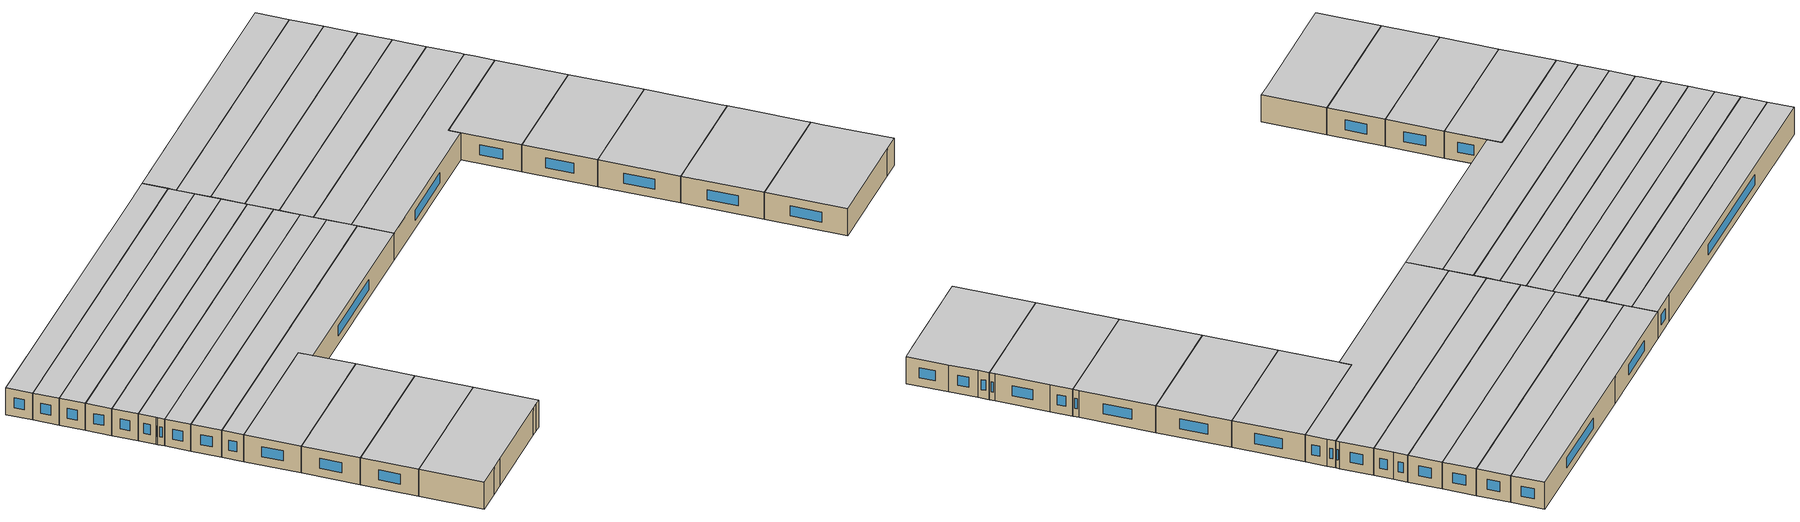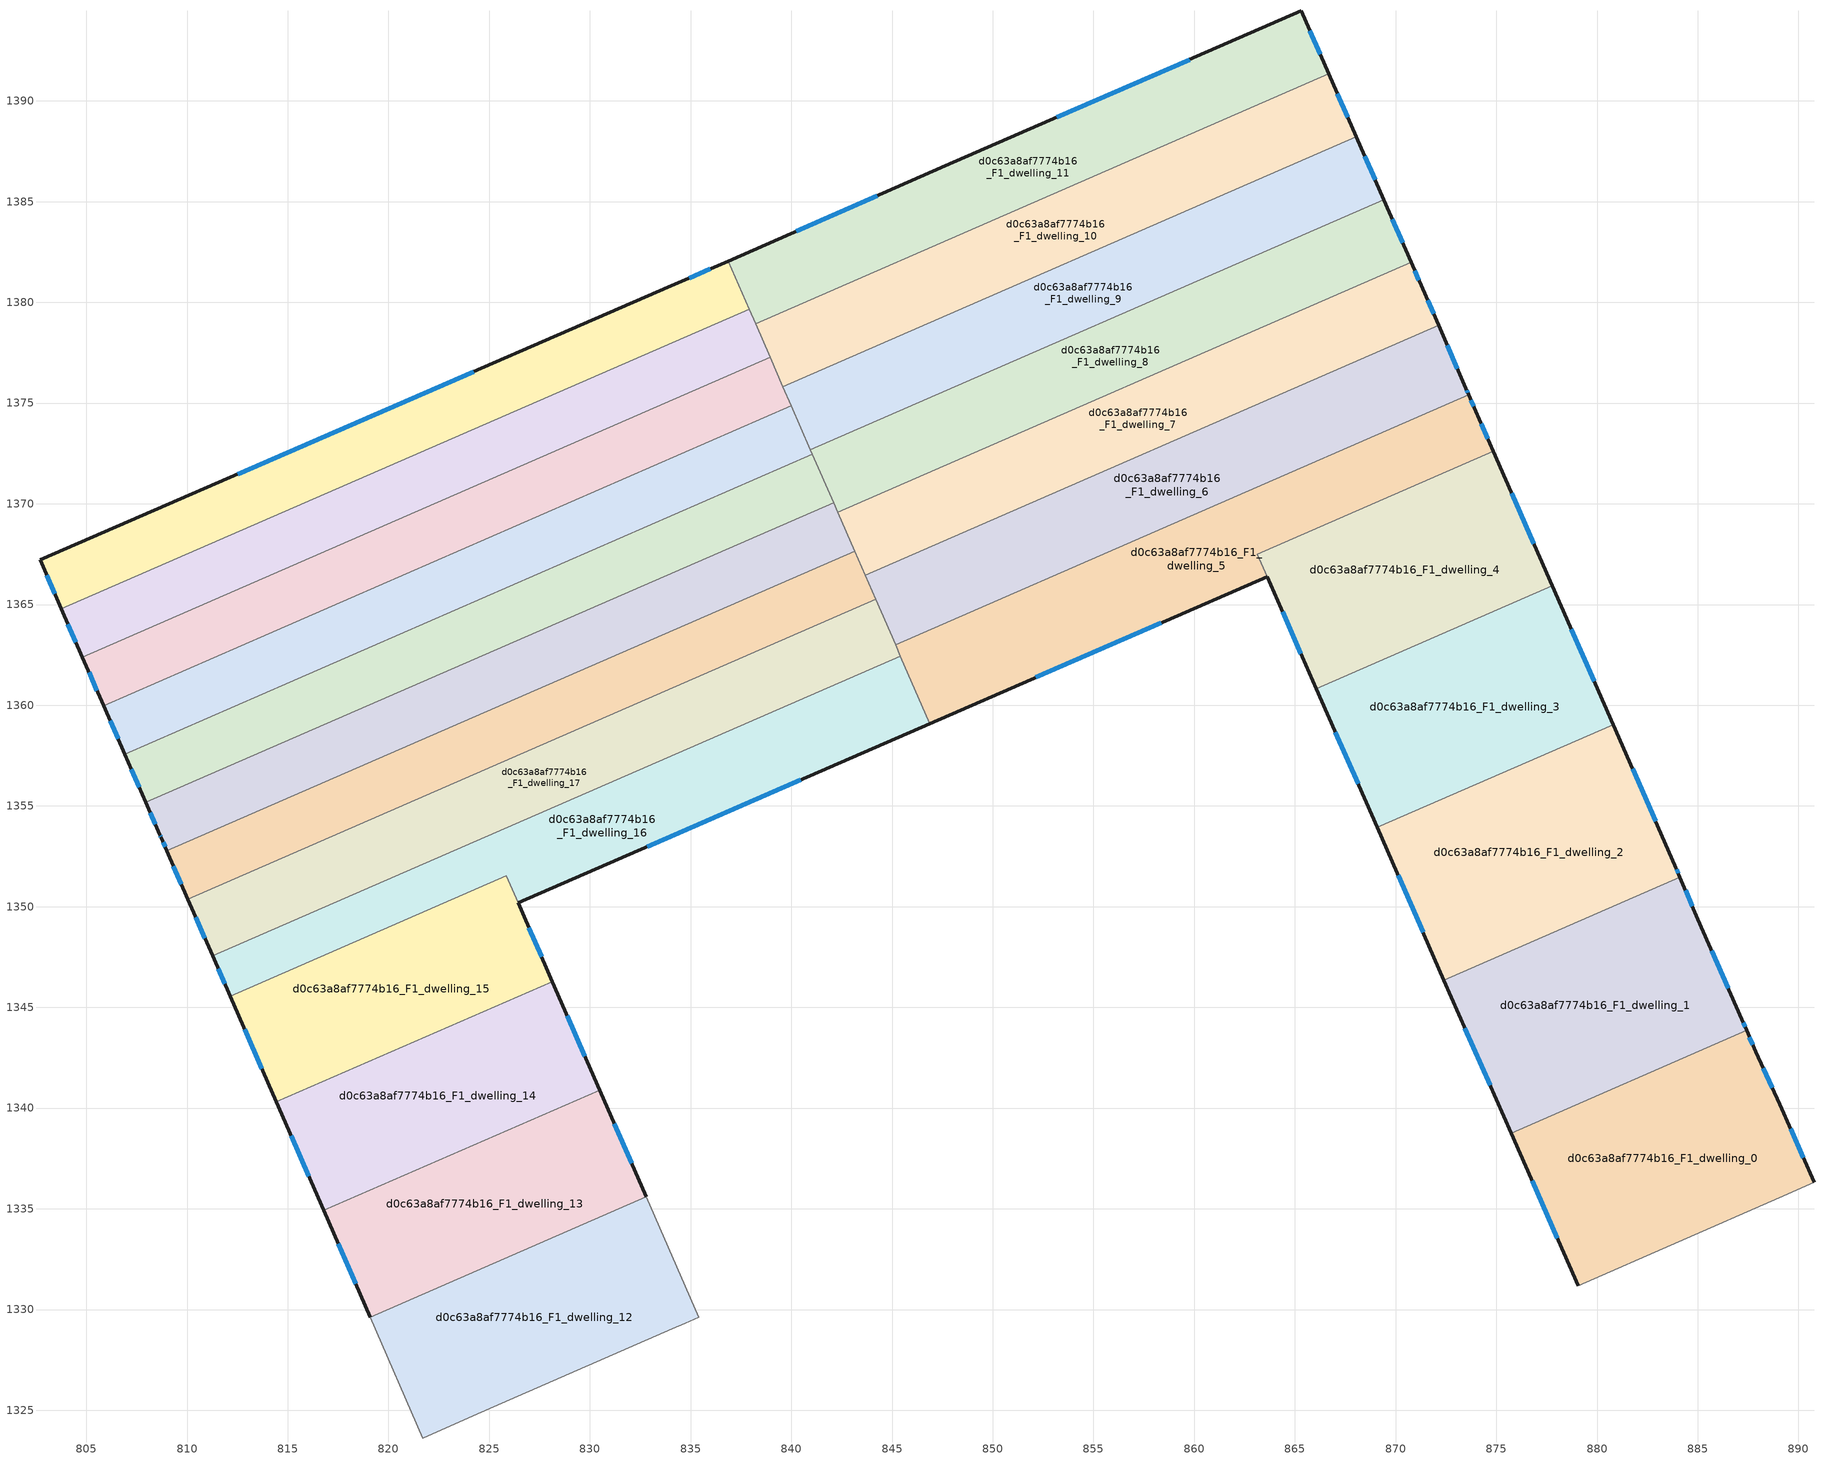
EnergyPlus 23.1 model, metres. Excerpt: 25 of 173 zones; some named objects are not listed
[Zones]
d0c63a8af7774b16_F1_dwelling_0
 floor to d0c63a8af7774b16_F0_dwelling_0 (EU_floor_Construction): 887.88,1342.8 889.07,1340.18 890.77,1336.31 889.05,1335.55 879.06,1331.17 875.73,1338.76 887.42,1343.86 z3
 wall outside (EU_wall_Construction): 875.73,1338.76 879.06,1331.17 / 890.77,1336.31 889.07,1340.18 887.88,1342.8 887.42,1343.86 z3:6
 wall adiabatic (EU_wall_Construction): 879.06,1331.17 889.05,1335.55 890.77,1336.31 z3:6
 wall to d0c63a8af7774b16_F1_dwelling_1 (EU_wall_Construction): 887.42,1343.86 875.73,1338.76 z3:6
 window (EU_Window_Construction): 876.77,1336.38 878.01,1333.55 / 887.73,1343.13 887.56,1343.53 / 888.7,1341 888.25,1341.98 / 890.24,1337.53 889.61,1338.97 z3.94:5.06
 ceiling to d0c63a8af7774b16_F2_dwelling_0 (EU_floor_Construction): 889.05,1335.55 890.77,1336.31 889.07,1340.18 887.88,1342.8 887.42,1343.86 875.73,1338.76 879.06,1331.17 z6
d0c63a8af7774b16_F1_dwelling_1
 floor to d0c63a8af7774b16_F0_dwelling_1 (EU_floor_Construction): 885,1349.37 887.19,1344.4 887.42,1343.86 875.73,1338.76 872.4,1346.36 884.12,1351.46 z3
 wall outside (EU_wall_Construction): 872.4,1346.36 875.73,1338.76 / 887.42,1343.86 887.19,1344.4 885,1349.37 884.12,1351.46 z3:6
 wall to d0c63a8af7774b16_F1_dwelling_2 (EU_wall_Construction): 884.12,1351.46 872.4,1346.36 z3:6
 window (EU_Window_Construction): 873.45,1343.98 874.69,1341.14 / 884.72,1350.03 884.39,1350.81 / 886.5,1345.96 885.69,1347.82 / 887.35,1344.03 887.27,1344.23 z3.94:5.06
 ceiling to d0c63a8af7774b16_F2_dwelling_1 (EU_floor_Construction): 887.42,1343.86 887.19,1344.4 885,1349.37 884.12,1351.46 872.4,1346.36 875.73,1338.76 z6
d0c63a8af7774b16_F1_dwelling_10
 floor to d0c63a8af7774b16_F0_dwelling_10 (EU_floor_Construction): 866.68,1391.35 868.04,1388.22 839.59,1375.82 838.22,1378.94 z3
 wall outside (EU_wall_Construction): 868.04,1388.22 866.68,1391.35 z3:6
 wall to d0c63a8af7774b16_F1_dwelling_11 (EU_wall_Construction): 866.68,1391.35 838.22,1378.94 z3:6
 wall to d0c63a8af7774b16_F1_dwelling_9 (EU_wall_Construction): 839.59,1375.82 868.04,1388.22 z3:6
 wall to d0c63a8af7774b16_F1_dwelling_23 (EU_wall_Construction): 838.22,1378.94 838.95,1377.27 z3:6
 wall to d0c63a8af7774b16_F1_dwelling_22 (EU_wall_Construction): 838.95,1377.27 839.59,1375.82 z3:6
 window (EU_Window_Construction): 867.61,1389.2 867.1,1390.37 z3.94:5.06
 ceiling to d0c63a8af7774b16_F2_dwelling_10 (EU_floor_Construction): 868.04,1388.22 866.68,1391.35 838.22,1378.94 839.59,1375.82 z6
d0c63a8af7774b16_F1_dwelling_11
 floor to d0c63a8af7774b16_F0_dwelling_11 (EU_floor_Construction): 865.31,1394.47 866.68,1391.35 838.22,1378.94 836.87,1382.05 847.65,1386.78 z3
 wall outside (EU_wall_Construction): 866.68,1391.35 865.31,1394.47 847.65,1386.78 836.87,1382.05 z3:6
 wall to d0c63a8af7774b16_F1_dwelling_24 (EU_wall_Construction): 836.87,1382.05 837.91,1379.67 z3:6
 wall to d0c63a8af7774b16_F1_dwelling_23 (EU_wall_Construction): 837.91,1379.67 838.22,1378.94 z3:6
 window (EU_Window_Construction): 844.27,1385.29 840.25,1383.53 / 859.78,1392.06 853.19,1389.19 / 866.25,1392.32 865.74,1393.49 z3.94:5.06
 ceiling to d0c63a8af7774b16_F2_dwelling_11 (EU_floor_Construction): 866.68,1391.35 865.31,1394.47 847.65,1386.78 836.87,1382.05 838.22,1378.94 z6
d0c63a8af7774b16_F1_dwelling_12
 floor to d0c63a8af7774b16_F0_dwelling_12 (EU_floor_Construction): 832.79,1335.59 835.4,1329.61 834.72,1329.32 834.09,1329.04 825.64,1325.34 824.22,1324.71 821.71,1323.62 819.09,1329.62 z3
 wall adiabatic (EU_wall_Construction): 819.09,1329.62 821.71,1323.62 824.22,1324.71 825.64,1325.34 834.09,1329.04 834.72,1329.32 835.4,1329.61 832.79,1335.59 z3:6
 wall to d0c63a8af7774b16_F1_dwelling_13 (EU_wall_Construction): 832.79,1335.59 819.09,1329.62 z3:6
 ceiling to d0c63a8af7774b16_F2_dwelling_12 (EU_floor_Construction): 834.09,1329.04 834.72,1329.32 835.4,1329.61 832.79,1335.59 819.09,1329.62 821.71,1323.62 824.22,1324.71 825.64,1325.34 z6
d0c63a8af7774b16_F1_dwelling_13
 floor to d0c63a8af7774b16_F0_dwelling_13 (EU_floor_Construction): 830.48,1340.89 832.79,1335.59 819.09,1329.62 816.78,1334.92 z3
 wall outside (EU_wall_Construction): 816.78,1334.92 819.09,1329.62 / 832.79,1335.59 830.48,1340.89 z3:6
 wall to d0c63a8af7774b16_F1_dwelling_14 (EU_wall_Construction): 830.48,1340.89 816.78,1334.92 z3:6
 window (EU_Window_Construction): 817.51,1333.25 818.37,1331.28 / 832.07,1337.25 831.21,1339.23 z3.94:5.06
 ceiling to d0c63a8af7774b16_F2_dwelling_13 (EU_floor_Construction): 832.79,1335.59 830.48,1340.89 816.78,1334.92 819.09,1329.62 z6
d0c63a8af7774b16_F1_dwelling_14
 floor to d0c63a8af7774b16_F0_dwelling_14 (EU_floor_Construction): 828.14,1346.28 830.48,1340.89 816.78,1334.92 814.43,1340.31 z3
 wall outside (EU_wall_Construction): 814.43,1340.31 816.78,1334.92 / 830.48,1340.89 828.14,1346.28 z3:6
 wall to d0c63a8af7774b16_F1_dwelling_15 (EU_wall_Construction): 828.14,1346.28 814.43,1340.31 z3:6
 window (EU_Window_Construction): 815.17,1338.62 816.05,1336.61 / 829.75,1342.58 828.87,1344.59 z3.94:5.06
 ceiling to d0c63a8af7774b16_F2_dwelling_14 (EU_floor_Construction): 830.48,1340.89 828.14,1346.28 814.43,1340.31 816.78,1334.92 z6
d0c63a8af7774b16_F1_dwelling_15
 floor to d0c63a8af7774b16_F0_dwelling_15 (EU_floor_Construction): 825.84,1351.53 828.14,1346.28 814.43,1340.31 812.14,1345.56 z3
 wall outside (EU_wall_Construction): 828.14,1346.28 826.44,1350.18 / 812.14,1345.56 814.43,1340.31 z3:6
 wall to d0c63a8af7774b16_F1_dwelling_16 (EU_wall_Construction): 826.43,1350.19 825.85,1351.54 / 825.84,1351.53 812.14,1345.56 z3:6
 window (EU_Window_Construction): 827.6,1347.51 826.97,1348.96 / 812.86,1343.91 813.71,1341.95 z3.94:5.06
 ceiling to d0c63a8af7774b16_F2_dwelling_15 (EU_floor_Construction): 828.14,1346.28 825.84,1351.53 812.14,1345.56 814.43,1340.31 z6
d0c63a8af7774b16_F1_dwelling_16
 floor to d0c63a8af7774b16_F0_dwelling_16 (EU_floor_Construction): 845.42,1362.44 846.88,1359.09 826.43,1350.19 825.85,1351.54 812.14,1345.56 811.27,1347.55 z3
 wall outside (EU_wall_Construction): 826.43,1350.19 846.88,1359.09 / 811.27,1347.55 812.14,1345.56 z3:6
 wall to d0c63a8af7774b16_F1_dwelling_17 (EU_wall_Construction): 845.42,1362.44 811.27,1347.55 z3:6
 wall to d0c63a8af7774b16_F1_dwelling_5 (EU_wall_Construction): 846.88,1359.09 845.42,1362.44 z3:6
 window (EU_Window_Construction): 832.84,1352.98 840.47,1356.3 / 811.55,1346.93 811.87,1346.19 z3.94:5.06
 ceiling to d0c63a8af7774b16_F2_dwelling_16 (EU_floor_Construction): 846.88,1359.09 845.42,1362.44 811.27,1347.55 812.14,1345.56 825.85,1351.54 826.43,1350.19 z6
d0c63a8af7774b16_F1_dwelling_17
 floor to d0c63a8af7774b16_F0_dwelling_17 (EU_floor_Construction): 844.19,1365.25 845.42,1362.44 811.27,1347.55 810.05,1350.37 z3
 wall outside (EU_wall_Construction): 810.05,1350.37 811.27,1347.55 z3:6
 wall to d0c63a8af7774b16_F1_dwelling_18 (EU_wall_Construction): 844.19,1365.25 810.05,1350.37 z3:6
 wall to d0c63a8af7774b16_F1_dwelling_6 (EU_wall_Construction): 845.17,1363 844.19,1365.25 z3:6
 wall to d0c63a8af7774b16_F1_dwelling_5 (EU_wall_Construction): 845.42,1362.44 845.17,1363 z3:6
 window (EU_Window_Construction): 810.43,1349.48 810.89,1348.43 z3.94:5.06
 ceiling to d0c63a8af7774b16_F2_dwelling_17 (EU_floor_Construction): 845.42,1362.44 844.19,1365.25 810.05,1350.37 811.27,1347.55 z6
d0c63a8af7774b16_F1_dwelling_18
 floor to d0c63a8af7774b16_F0_dwelling_18 (EU_floor_Construction): 843.14,1367.66 844.19,1365.25 810.05,1350.37 809,1352.77 z3
 wall outside (EU_wall_Construction): 809,1352.77 810.05,1350.37 z3:6
 wall to d0c63a8af7774b16_F1_dwelling_19 (EU_wall_Construction): 843.14,1367.66 809,1352.77 z3:6
 wall to d0c63a8af7774b16_F1_dwelling_7 (EU_wall_Construction): 843.67,1366.45 843.14,1367.66 z3:6
 wall to d0c63a8af7774b16_F1_dwelling_6 (EU_wall_Construction): 844.19,1365.25 843.67,1366.45 z3:6
 window (EU_Window_Construction): 809.33,1352.02 809.72,1351.12 z3.94:5.06
 ceiling to d0c63a8af7774b16_F2_dwelling_18 (EU_floor_Construction): 844.19,1365.25 843.14,1367.66 809,1352.77 810.05,1350.37 z6
d0c63a8af7774b16_F1_dwelling_19
 floor to d0c63a8af7774b16_F0_dwelling_19 (EU_floor_Construction): 842.1,1370.06 843.14,1367.66 809,1352.77 808.72,1353.41 808.65,1353.58 807.95,1355.17 z3
 wall outside (EU_wall_Construction): 807.95,1355.17 808.65,1353.58 808.72,1353.41 809,1352.77 z3:6
 wall to d0c63a8af7774b16_F1_dwelling_20 (EU_wall_Construction): 842.1,1370.06 807.95,1355.17 z3:6
 wall to d0c63a8af7774b16_F1_dwelling_8 (EU_wall_Construction): 842.31,1369.57 842.1,1370.06 z3:6
 wall to d0c63a8af7774b16_F1_dwelling_7 (EU_wall_Construction): 843.14,1367.66 842.31,1369.57 z3:6
 window (EU_Window_Construction): 808.67,1353.53 808.7,1353.46 / 808.17,1354.67 808.43,1354.08 / 808.81,1353.21 808.91,1352.97 z3.94:5.06
 ceiling to d0c63a8af7774b16_F2_dwelling_19 (EU_floor_Construction): 843.14,1367.66 842.1,1370.06 807.95,1355.17 808.65,1353.58 808.72,1353.41 809,1352.77 z6
d0c63a8af7774b16_F1_dwelling_2
 floor to d0c63a8af7774b16_F0_dwelling_2 (EU_floor_Construction): 880.8,1359.04 883.87,1352.05 884.12,1351.46 872.4,1346.36 869.08,1353.93 z3
 wall outside (EU_wall_Construction): 869.08,1353.93 872.4,1346.36 / 884.12,1351.46 883.87,1352.05 880.8,1359.04 z3:6
 wall to d0c63a8af7774b16_F1_dwelling_3 (EU_wall_Construction): 880.8,1359.04 869.08,1353.93 z3:6
 window (EU_Window_Construction): 870.12,1351.56 871.36,1348.73 / 882.91,1354.24 881.76,1356.85 / 884.04,1351.65 883.95,1351.87 z3.94:5.06
 ceiling to d0c63a8af7774b16_F2_dwelling_2 (EU_floor_Construction): 884.12,1351.46 883.87,1352.05 880.8,1359.04 869.08,1353.93 872.4,1346.36 z6
d0c63a8af7774b16_F1_dwelling_20
 floor to d0c63a8af7774b16_F0_dwelling_20 (EU_floor_Construction): 841.05,1372.46 842.1,1370.06 807.95,1355.17 806.9,1357.58 z3
 wall outside (EU_wall_Construction): 806.9,1357.58 807.95,1355.17 z3:6
 wall to d0c63a8af7774b16_F1_dwelling_21 (EU_wall_Construction): 841.05,1372.46 806.9,1357.58 z3:6
 wall to d0c63a8af7774b16_F1_dwelling_8 (EU_wall_Construction): 842.1,1370.06 841.05,1372.46 z3:6
 window (EU_Window_Construction): 807.23,1356.82 807.62,1355.93 z3.94:5.06
 ceiling to d0c63a8af7774b16_F2_dwelling_20 (EU_floor_Construction): 842.1,1370.06 841.05,1372.46 806.9,1357.58 807.95,1355.17 z6
d0c63a8af7774b16_F1_dwelling_21
 floor to d0c63a8af7774b16_F0_dwelling_21 (EU_floor_Construction): 840,1374.86 841.05,1372.46 806.9,1357.58 805.86,1359.98 z3
 wall outside (EU_wall_Construction): 805.86,1359.98 806.9,1357.58 z3:6
 wall to d0c63a8af7774b16_F1_dwelling_22 (EU_wall_Construction): 840,1374.86 805.86,1359.98 z3:6
 wall to d0c63a8af7774b16_F1_dwelling_9 (EU_wall_Construction): 840.95,1372.69 840,1374.86 z3:6
 wall to d0c63a8af7774b16_F1_dwelling_8 (EU_wall_Construction): 841.05,1372.46 840.95,1372.69 z3:6
 window (EU_Window_Construction): 806.18,1359.22 806.58,1358.33 z3.94:5.06
 ceiling to d0c63a8af7774b16_F2_dwelling_21 (EU_floor_Construction): 841.05,1372.46 840,1374.86 805.86,1359.98 806.9,1357.58 z6
d0c63a8af7774b16_F1_dwelling_22
 floor to d0c63a8af7774b16_F0_dwelling_22 (EU_floor_Construction): 838.95,1377.27 840,1374.86 805.86,1359.98 804.81,1362.38 z3
 wall outside (EU_wall_Construction): 804.81,1362.38 805.86,1359.98 z3:6
 wall to d0c63a8af7774b16_F1_dwelling_23 (EU_wall_Construction): 838.95,1377.27 804.81,1362.38 z3:6
 wall to d0c63a8af7774b16_F1_dwelling_9 (EU_wall_Construction): 840,1374.86 839.59,1375.82 z3:6
 window (EU_Window_Construction): 805.14,1361.63 805.53,1360.73 z3.94:5.06
 ceiling to d0c63a8af7774b16_F2_dwelling_22 (EU_floor_Construction): 840,1374.86 838.95,1377.27 804.81,1362.38 805.86,1359.98 z6
d0c63a8af7774b16_F1_dwelling_23
 floor to d0c63a8af7774b16_F0_dwelling_23 (EU_floor_Construction): 837.91,1379.67 838.95,1377.27 804.81,1362.38 803.76,1364.78 z3
 wall outside (EU_wall_Construction): 803.76,1364.78 804.81,1362.38 z3:6
 wall to d0c63a8af7774b16_F1_dwelling_24 (EU_wall_Construction): 837.91,1379.67 803.76,1364.78 z3:6
 window (EU_Window_Construction): 804.09,1364.03 804.48,1363.13 z3.94:5.06
 ceiling to d0c63a8af7774b16_F2_dwelling_23 (EU_floor_Construction): 838.95,1377.27 837.91,1379.67 803.76,1364.78 804.81,1362.38 z6
d0c63a8af7774b16_F1_dwelling_24
 floor to d0c63a8af7774b16_F0_dwelling_24 (EU_floor_Construction): 836.87,1382.05 837.91,1379.67 803.76,1364.78 802.7,1367.21 834.05,1380.82 z3
 wall outside (EU_wall_Construction): 836.87,1382.05 834.05,1380.82 802.7,1367.21 803.76,1364.78 z3:6
 window (EU_Window_Construction): 803.03,1366.45 803.43,1365.55 / 824.22,1376.55 812.53,1371.48 / 835.98,1381.67 834.93,1381.2 z3.94:5.06
 ceiling to d0c63a8af7774b16_F2_dwelling_24 (EU_floor_Construction): 837.91,1379.67 836.87,1382.05 834.05,1380.82 802.7,1367.21 803.76,1364.78 z6
d0c63a8af7774b16_F1_dwelling_3
 floor to d0c63a8af7774b16_F0_dwelling_3 (EU_floor_Construction): 877.78,1365.93 880.8,1359.04 869.08,1353.93 866.06,1360.82 z3
 wall outside (EU_wall_Construction): 866.06,1360.82 869.08,1353.93 / 880.8,1359.04 877.78,1365.93 z3:6
 wall to d0c63a8af7774b16_F1_dwelling_4 (EU_wall_Construction): 877.78,1365.93 866.06,1360.82 z3:6
 window (EU_Window_Construction): 867.01,1358.66 868.14,1356.09 / 879.85,1361.2 878.73,1363.77 z3.94:5.06
 ceiling to d0c63a8af7774b16_F2_dwelling_3 (EU_floor_Construction): 880.8,1359.04 877.78,1365.93 866.06,1360.82 869.08,1353.93 z6
d0c63a8af7774b16_F1_dwelling_4
 floor to d0c63a8af7774b16_F0_dwelling_4 (EU_floor_Construction): 874.85,1372.61 877.78,1365.93 866.06,1360.82 863.14,1367.5 z3
 wall outside (EU_wall_Construction): 877.78,1365.93 874.85,1372.61 / 863.63,1366.39 866.06,1360.82 z3:6
 wall to d0c63a8af7774b16_F1_dwelling_5 (EU_wall_Construction): 874.85,1372.61 863.14,1367.5 863.63,1366.39 z3:6
 window (EU_Window_Construction): 876.86,1368.03 875.77,1370.52 / 864.39,1364.64 865.3,1362.57 z3.94:5.06
 ceiling to d0c63a8af7774b16_F2_dwelling_4 (EU_floor_Construction): 877.78,1365.93 874.85,1372.61 863.14,1367.5 866.06,1360.82 z6
d0c63a8af7774b16_F1_dwelling_5
 floor to d0c63a8af7774b16_F0_dwelling_5 (EU_floor_Construction): 873.98,1374.59 874.85,1372.61 863.14,1367.5 863.62,1366.38 846.88,1359.09 845.17,1363 873.63,1375.41 z3
 wall outside (EU_wall_Construction): 874.85,1372.61 873.98,1374.59 873.63,1375.41 / 846.88,1359.09 863.62,1366.38 z3:6
 wall to d0c63a8af7774b16_F1_dwelling_6 (EU_wall_Construction): 873.63,1375.41 845.17,1363 z3:6
 window (EU_Window_Construction): 873.87,1374.85 873.74,1375.15 / 874.58,1373.23 874.26,1373.97 / 852.13,1361.38 858.38,1364.1 z3.94:5.06
 ceiling to d0c63a8af7774b16_F2_dwelling_5 (EU_floor_Construction): 863.62,1366.38 863.14,1367.5 874.85,1372.61 873.98,1374.59 873.63,1375.41 845.17,1363 846.88,1359.09 z6
d0c63a8af7774b16_F1_dwelling_6
 floor to d0c63a8af7774b16_F0_dwelling_6 (EU_floor_Construction): 872.13,1378.86 873.49,1375.73 873.63,1375.41 845.17,1363 843.67,1366.45 z3
 wall outside (EU_wall_Construction): 873.63,1375.41 873.49,1375.73 872.13,1378.86 z3:6
 wall to d0c63a8af7774b16_F1_dwelling_7 (EU_wall_Construction): 872.13,1378.86 843.67,1366.45 z3:6
 window (EU_Window_Construction): 873.06,1376.71 872.56,1377.88 / 873.58,1375.51 873.53,1375.63 z3.94:5.06
 ceiling to d0c63a8af7774b16_F2_dwelling_6 (EU_floor_Construction): 873.63,1375.41 873.49,1375.73 872.13,1378.86 843.67,1366.45 845.17,1363 z6
d0c63a8af7774b16_F1_dwelling_7
 floor to d0c63a8af7774b16_F0_dwelling_7 (EU_floor_Construction): 870.77,1381.98 871.34,1380.68 872.13,1378.86 843.67,1366.45 842.31,1369.57 z3
 wall outside (EU_wall_Construction): 872.13,1378.86 871.34,1380.68 870.77,1381.98 z3:6
 wall to d0c63a8af7774b16_F1_dwelling_8 (EU_wall_Construction): 870.77,1381.98 842.31,1369.57 z3:6
 window (EU_Window_Construction): 871.16,1381.09 870.95,1381.57 / 871.88,1379.43 871.59,1380.11 z3.94:5.06
 ceiling to d0c63a8af7774b16_F2_dwelling_7 (EU_floor_Construction): 872.13,1378.86 871.34,1380.68 870.77,1381.98 842.31,1369.57 843.67,1366.45 z6
d0c63a8af7774b16_F1_dwelling_8
 floor to d0c63a8af7774b16_F0_dwelling_8 (EU_floor_Construction): 869.41,1385.1 870.77,1381.98 842.31,1369.57 840.95,1372.69 z3
 wall outside (EU_wall_Construction): 870.77,1381.98 869.41,1385.1 z3:6
 wall to d0c63a8af7774b16_F1_dwelling_9 (EU_wall_Construction): 869.41,1385.1 840.95,1372.69 z3:6
 window (EU_Window_Construction): 870.34,1382.96 869.83,1384.12 z3.94:5.06
 ceiling to d0c63a8af7774b16_F2_dwelling_8 (EU_floor_Construction): 870.77,1381.98 869.41,1385.1 840.95,1372.69 842.31,1369.57 z6
d0c63a8af7774b16_F1_dwelling_9
 floor to d0c63a8af7774b16_F0_dwelling_9 (EU_floor_Construction): 868.04,1388.22 869.41,1385.1 840.95,1372.69 839.59,1375.82 z3
 wall outside (EU_wall_Construction): 869.41,1385.1 868.04,1388.22 z3:6
 window (EU_Window_Construction): 868.98,1386.08 868.47,1387.24 z3.94:5.06
 ceiling to d0c63a8af7774b16_F2_dwelling_9 (EU_floor_Construction): 869.41,1385.1 868.04,1388.22 839.59,1375.82 840.95,1372.69 z6
[Building]
EU S2 Campaign: North Axis=0; Terrain=City; Solar Distribution=FullExterior
[Site:Location]
Vienna: Latitude=48; Longitude=16.5; Time Zone=1; Elevation=183
[SizingPeriod:WeatherFileDays]
AnnualSizingPeriod: Begin Month=1; Begin Day of Month=1; End Month=12; End Day of Month=31; Day of Week for Start Day=Monday; Use Weather File Daylight Saving Period=No; Use Weather File Rain and Snow Indicators=No
[MATERIAL]
EU_InternalMass_Material: Roughness=MediumRough; Thickness=0.1; Conductivity=1; Density=1800; Specific Heat=900; Thermal Absorptance=0.9; Solar Absorptance=0.7; Visible Absorptance=0.7
[MATERIAL:NOMASS] Roughness=MediumRough; Thermal Absorptance=0.9; Solar Absorptance=0.7; Visible Absorptance=0.7
Name | Thermal Resistance
EU_wall_NoMass | 0.914258
EU_floor_NoMass | 1.09711
[WINDOWMATERIAL:SIMPLEGLAZINGSYSTEM]
EU_Window_SimpleGlazing: UFactor=2.09642; Solar Heat Gain Coefficient=0.65; Visible Transmittance=0.65
[CONSTRUCTION]
EU_wall_Construction: EU_wall_NoMass
EU_floor_Construction: EU_floor_NoMass
EU_Window_Construction: EU_Window_SimpleGlazing
EU_InternalMass_Construction: EU_InternalMass_Material
[ZONE] Type=1; Multiplier=1; Ceiling Height=autocalculate; Floor Area=autocalculate; Part of Total Floor Area=Yes
Name | Volume
d0c63a8af7774b16_F1_dwelling_0 | 317.289
d0c63a8af7774b16_F1_dwelling_1 | 317.328
d0c63a8af7774b16_F1_dwelling_10 | 317.377
d0c63a8af7774b16_F1_dwelling_11 | 317.295
d0c63a8af7774b16_F1_dwelling_12 | 292.901
d0c63a8af7774b16_F1_dwelling_13 | 259.286
d0c63a8af7774b16_F1_dwelling_14 | 263.741
d0c63a8af7774b16_F1_dwelling_15 | 257.025
d0c63a8af7774b16_F1_dwelling_16 | 341.294
d0c63a8af7774b16_F1_dwelling_17 | 343.181
d0c63a8af7774b16_F1_dwelling_18 | 292.885
d0c63a8af7774b16_F1_dwelling_19 | 292.859
d0c63a8af7774b16_F1_dwelling_2 | 317.309
d0c63a8af7774b16_F1_dwelling_20 | 292.956
d0c63a8af7774b16_F1_dwelling_21 | 292.884
d0c63a8af7774b16_F1_dwelling_22 | 292.911
d0c63a8af7774b16_F1_dwelling_23 | 292.919
d0c63a8af7774b16_F1_dwelling_24 | 292.912
d0c63a8af7774b16_F1_dwelling_3 | 288.552
d0c63a8af7774b16_F1_dwelling_4 | 279.493
d0c63a8af7774b16_F1_dwelling_5 | 351.226
d0c63a8af7774b16_F1_dwelling_6 | 349.895
d0c63a8af7774b16_F1_dwelling_7 | 317.369
d0c63a8af7774b16_F1_dwelling_8 | 317.279
d0c63a8af7774b16_F1_dwelling_9 | 317.325
[INTERNALMASS] Construction=EU_InternalMass_Construction
Name | Zone or ZoneList | Surface Area
d0c63a8af7774b16_F1_dwelling_0_EU_InternalMass | d0c63a8af7774b16_F1_dwelling_0 | 105.763
d0c63a8af7774b16_F1_dwelling_1_EU_InternalMass | d0c63a8af7774b16_F1_dwelling_1 | 105.776
d0c63a8af7774b16_F1_dwelling_2_EU_InternalMass | d0c63a8af7774b16_F1_dwelling_2 | 105.77
d0c63a8af7774b16_F1_dwelling_3_EU_InternalMass | d0c63a8af7774b16_F1_dwelling_3 | 96.1857
d0c63a8af7774b16_F1_dwelling_4_EU_InternalMass | d0c63a8af7774b16_F1_dwelling_4 | 93.1813
d0c63a8af7774b16_F1_dwelling_5_EU_InternalMass | d0c63a8af7774b16_F1_dwelling_5 | 117.082
d0c63a8af7774b16_F1_dwelling_6_EU_InternalMass | d0c63a8af7774b16_F1_dwelling_6 | 116.625
d0c63a8af7774b16_F1_dwelling_7_EU_InternalMass | d0c63a8af7774b16_F1_dwelling_7 | 105.789
d0c63a8af7774b16_F1_dwelling_8_EU_InternalMass | d0c63a8af7774b16_F1_dwelling_8 | 105.76
d0c63a8af7774b16_F1_dwelling_9_EU_InternalMass | d0c63a8af7774b16_F1_dwelling_9 | 105.775
d0c63a8af7774b16_F1_dwelling_10_EU_InternalMass | d0c63a8af7774b16_F1_dwelling_10 | 105.793
d0c63a8af7774b16_F1_dwelling_11_EU_InternalMass | d0c63a8af7774b16_F1_dwelling_11 | 105.765
d0c63a8af7774b16_F1_dwelling_12_EU_InternalMass | d0c63a8af7774b16_F1_dwelling_12 | 97.634
d0c63a8af7774b16_F1_dwelling_13_EU_InternalMass | d0c63a8af7774b16_F1_dwelling_13 | 86.4225
d0c63a8af7774b16_F1_dwelling_14_EU_InternalMass | d0c63a8af7774b16_F1_dwelling_14 | 87.9154
d0c63a8af7774b16_F1_dwelling_15_EU_InternalMass | d0c63a8af7774b16_F1_dwelling_15 | 85.6977
d0c63a8af7774b16_F1_dwelling_16_EU_InternalMass | d0c63a8af7774b16_F1_dwelling_16 | 113.75
d0c63a8af7774b16_F1_dwelling_17_EU_InternalMass | d0c63a8af7774b16_F1_dwelling_17 | 114.408
d0c63a8af7774b16_F1_dwelling_18_EU_InternalMass | d0c63a8af7774b16_F1_dwelling_18 | 97.6282
d0c63a8af7774b16_F1_dwelling_19_EU_InternalMass | d0c63a8af7774b16_F1_dwelling_19 | 97.6197
d0c63a8af7774b16_F1_dwelling_20_EU_InternalMass | d0c63a8af7774b16_F1_dwelling_20 | 97.652
d0c63a8af7774b16_F1_dwelling_21_EU_InternalMass | d0c63a8af7774b16_F1_dwelling_21 | 97.6282
d0c63a8af7774b16_F1_dwelling_22_EU_InternalMass | d0c63a8af7774b16_F1_dwelling_22 | 97.6368
d0c63a8af7774b16_F1_dwelling_23_EU_InternalMass | d0c63a8af7774b16_F1_dwelling_23 | 97.6395
d0c63a8af7774b16_F1_dwelling_24_EU_InternalMass | d0c63a8af7774b16_F1_dwelling_24 | 97.6373
[OTHEREQUIPMENT] Fuel Type=Electricity; Design Level Calculation Method=Watts/Area; Power per Zone Floor Area=1; Fraction Latent=0; Fraction Radiant=0; Fraction Lost=0; Carbon Dioxide Generation Rate=0; EndUse Subcategory=EU_Step8_InternalGains
Name | Zone or ZoneList or Space or SpaceList | Schedule
EU_Step8_InternalGain_d0c63a8af7774b16_F1_dwelling_0_f000 | d0c63a8af7774b16_F1_dwelling_0 | EU_Step8_GainSchedule_d0c63a8af7774b16_F1_dwelling_0_f000
EU_Step8_InternalGain_d0c63a8af7774b16_F1_dwelling_1_f000 | d0c63a8af7774b16_F1_dwelling_1 | EU_Step8_GainSchedule_d0c63a8af7774b16_F1_dwelling_1_f000
EU_Step8_InternalGain_d0c63a8af7774b16_F1_dwelling_2_f000 | d0c63a8af7774b16_F1_dwelling_2 | EU_Step8_GainSchedule_d0c63a8af7774b16_F1_dwelling_2_f000
EU_Step8_InternalGain_d0c63a8af7774b16_F1_dwelling_3_f000 | d0c63a8af7774b16_F1_dwelling_3 | EU_Step8_GainSchedule_d0c63a8af7774b16_F1_dwelling_3_f000
EU_Step8_InternalGain_d0c63a8af7774b16_F1_dwelling_4_f000 | d0c63a8af7774b16_F1_dwelling_4 | EU_Step8_GainSchedule_d0c63a8af7774b16_F1_dwelling_4_f000
EU_Step8_InternalGain_d0c63a8af7774b16_F1_dwelling_5_f000 | d0c63a8af7774b16_F1_dwelling_5 | EU_Step8_GainSchedule_d0c63a8af7774b16_F1_dwelling_5_f000
EU_Step8_InternalGain_d0c63a8af7774b16_F1_dwelling_6_f000 | d0c63a8af7774b16_F1_dwelling_6 | EU_Step8_GainSchedule_d0c63a8af7774b16_F1_dwelling_6_f000
EU_Step8_InternalGain_d0c63a8af7774b16_F1_dwelling_7_f000 | d0c63a8af7774b16_F1_dwelling_7 | EU_Step8_GainSchedule_d0c63a8af7774b16_F1_dwelling_7_f000
EU_Step8_InternalGain_d0c63a8af7774b16_F1_dwelling_8_f000 | d0c63a8af7774b16_F1_dwelling_8 | EU_Step8_GainSchedule_d0c63a8af7774b16_F1_dwelling_8_f000
EU_Step8_InternalGain_d0c63a8af7774b16_F1_dwelling_9_f000 | d0c63a8af7774b16_F1_dwelling_9 | EU_Step8_GainSchedule_d0c63a8af7774b16_F1_dwelling_9_f000
EU_Step8_InternalGain_d0c63a8af7774b16_F1_dwelling_10_f000 | d0c63a8af7774b16_F1_dwelling_10 | EU_Step8_GainSchedule_d0c63a8af7774b16_F1_dwelling_10_f000
EU_Step8_InternalGain_d0c63a8af7774b16_F1_dwelling_11_f000 | d0c63a8af7774b16_F1_dwelling_11 | EU_Step8_GainSchedule_d0c63a8af7774b16_F1_dwelling_11_f000
EU_Step8_InternalGain_d0c63a8af7774b16_F1_dwelling_12_f000 | d0c63a8af7774b16_F1_dwelling_12 | EU_Step8_GainSchedule_d0c63a8af7774b16_F1_dwelling_12_f000
EU_Step8_InternalGain_d0c63a8af7774b16_F1_dwelling_13_f000 | d0c63a8af7774b16_F1_dwelling_13 | EU_Step8_GainSchedule_d0c63a8af7774b16_F1_dwelling_13_f000
EU_Step8_InternalGain_d0c63a8af7774b16_F1_dwelling_14_f000 | d0c63a8af7774b16_F1_dwelling_14 | EU_Step8_GainSchedule_d0c63a8af7774b16_F1_dwelling_14_f000
EU_Step8_InternalGain_d0c63a8af7774b16_F1_dwelling_15_f000 | d0c63a8af7774b16_F1_dwelling_15 | EU_Step8_GainSchedule_d0c63a8af7774b16_F1_dwelling_15_f000
EU_Step8_InternalGain_d0c63a8af7774b16_F1_dwelling_16_f000 | d0c63a8af7774b16_F1_dwelling_16 | EU_Step8_GainSchedule_d0c63a8af7774b16_F1_dwelling_16_f000
EU_Step8_InternalGain_d0c63a8af7774b16_F1_dwelling_17_f000 | d0c63a8af7774b16_F1_dwelling_17 | EU_Step8_GainSchedule_d0c63a8af7774b16_F1_dwelling_17_f000
EU_Step8_InternalGain_d0c63a8af7774b16_F1_dwelling_18_f000 | d0c63a8af7774b16_F1_dwelling_18 | EU_Step8_GainSchedule_d0c63a8af7774b16_F1_dwelling_18_f000
EU_Step8_InternalGain_d0c63a8af7774b16_F1_dwelling_19_f000 | d0c63a8af7774b16_F1_dwelling_19 | EU_Step8_GainSchedule_d0c63a8af7774b16_F1_dwelling_19_f000
EU_Step8_InternalGain_d0c63a8af7774b16_F1_dwelling_20_f000 | d0c63a8af7774b16_F1_dwelling_20 | EU_Step8_GainSchedule_d0c63a8af7774b16_F1_dwelling_20_f000
EU_Step8_InternalGain_d0c63a8af7774b16_F1_dwelling_21_f000 | d0c63a8af7774b16_F1_dwelling_21 | EU_Step8_GainSchedule_d0c63a8af7774b16_F1_dwelling_21_f000
EU_Step8_InternalGain_d0c63a8af7774b16_F1_dwelling_22_f000 | d0c63a8af7774b16_F1_dwelling_22 | EU_Step8_GainSchedule_d0c63a8af7774b16_F1_dwelling_22_f000
EU_Step8_InternalGain_d0c63a8af7774b16_F1_dwelling_23_f000 | d0c63a8af7774b16_F1_dwelling_23 | EU_Step8_GainSchedule_d0c63a8af7774b16_F1_dwelling_23_f000
EU_Step8_InternalGain_d0c63a8af7774b16_F1_dwelling_24_f000 | d0c63a8af7774b16_F1_dwelling_24 | EU_Step8_GainSchedule_d0c63a8af7774b16_F1_dwelling_24_f000
[ZONEVENTILATION:DESIGNFLOWRATE] Schedule=EU_AlwaysOn; Design Flow Rate Calculation Method=AirChanges/Hour; Air Changes per Hour=0.546891; Ventilation Type=Natural; Fan Pressure Rise=0; Fan Total Efficiency=1; Constant Term Coefficient=1; Temperature Term Coefficient=0; Velocity Term Coefficient=0; Velocity Squared Term Coefficient=0; Minimum Indoor Temperature=-100; Maximum Indoor Temperature=100; Delta Temperature=-100; Minimum Outdoor Temperature=-100; Maximum Outdoor Temperature=100; Maximum Wind Speed=40
Name | Zone or ZoneList or Space or SpaceList
EU_ConstantAir_d0c63a8af7774b16_F1_dwelling_0 | d0c63a8af7774b16_F1_dwelling_0
EU_ConstantAir_d0c63a8af7774b16_F1_dwelling_1 | d0c63a8af7774b16_F1_dwelling_1
EU_ConstantAir_d0c63a8af7774b16_F1_dwelling_2 | d0c63a8af7774b16_F1_dwelling_2
EU_ConstantAir_d0c63a8af7774b16_F1_dwelling_3 | d0c63a8af7774b16_F1_dwelling_3
EU_ConstantAir_d0c63a8af7774b16_F1_dwelling_4 | d0c63a8af7774b16_F1_dwelling_4
EU_ConstantAir_d0c63a8af7774b16_F1_dwelling_5 | d0c63a8af7774b16_F1_dwelling_5
EU_ConstantAir_d0c63a8af7774b16_F1_dwelling_6 | d0c63a8af7774b16_F1_dwelling_6
EU_ConstantAir_d0c63a8af7774b16_F1_dwelling_7 | d0c63a8af7774b16_F1_dwelling_7
EU_ConstantAir_d0c63a8af7774b16_F1_dwelling_8 | d0c63a8af7774b16_F1_dwelling_8
EU_ConstantAir_d0c63a8af7774b16_F1_dwelling_9 | d0c63a8af7774b16_F1_dwelling_9
EU_ConstantAir_d0c63a8af7774b16_F1_dwelling_10 | d0c63a8af7774b16_F1_dwelling_10
EU_ConstantAir_d0c63a8af7774b16_F1_dwelling_11 | d0c63a8af7774b16_F1_dwelling_11
EU_ConstantAir_d0c63a8af7774b16_F1_dwelling_12 | d0c63a8af7774b16_F1_dwelling_12
EU_ConstantAir_d0c63a8af7774b16_F1_dwelling_13 | d0c63a8af7774b16_F1_dwelling_13
EU_ConstantAir_d0c63a8af7774b16_F1_dwelling_14 | d0c63a8af7774b16_F1_dwelling_14
EU_ConstantAir_d0c63a8af7774b16_F1_dwelling_15 | d0c63a8af7774b16_F1_dwelling_15
EU_ConstantAir_d0c63a8af7774b16_F1_dwelling_16 | d0c63a8af7774b16_F1_dwelling_16
EU_ConstantAir_d0c63a8af7774b16_F1_dwelling_17 | d0c63a8af7774b16_F1_dwelling_17
EU_ConstantAir_d0c63a8af7774b16_F1_dwelling_18 | d0c63a8af7774b16_F1_dwelling_18
EU_ConstantAir_d0c63a8af7774b16_F1_dwelling_19 | d0c63a8af7774b16_F1_dwelling_19
EU_ConstantAir_d0c63a8af7774b16_F1_dwelling_20 | d0c63a8af7774b16_F1_dwelling_20
EU_ConstantAir_d0c63a8af7774b16_F1_dwelling_21 | d0c63a8af7774b16_F1_dwelling_21
EU_ConstantAir_d0c63a8af7774b16_F1_dwelling_22 | d0c63a8af7774b16_F1_dwelling_22
EU_ConstantAir_d0c63a8af7774b16_F1_dwelling_23 | d0c63a8af7774b16_F1_dwelling_23
EU_ConstantAir_d0c63a8af7774b16_F1_dwelling_24 | d0c63a8af7774b16_F1_dwelling_24
[HVACTEMPLATE:THERMOSTAT] Constant Heating Setpoint=20; Constant Cooling Setpoint=50
EU_HeatOnly_d0c63a8af7774b16_F6_dwelling_19; EU_HeatOnly_d0c63a8af7774b16_F6_dwelling_20; EU_HeatOnly_d0c63a8af7774b16_F6_dwelling_21; EU_HeatOnly_d0c63a8af7774b16_F6_dwelling_22; EU_HeatOnly_d0c63a8af7774b16_F6_dwelling_23
[HVACTEMPLATE:ZONE:IDEALLOADSAIRSYSTEM] System Availability Schedule=EU_AlwaysOn; Maximum Heating Supply Air Temperature=50; Minimum Cooling Supply Air Temperature=13; Maximum Heating Supply Air Humidity Ratio=0.0156; Minimum Cooling Supply Air Humidity Ratio=0.0077; Heating Limit=NoLimit; Cooling Limit=NoLimit; Heating Availability Schedule=EU_AlwaysOn; Cooling Availability Schedule=EU_CoolingOff; Dehumidification Control Type=ConstantSensibleHeatRatio; Cooling Sensible Heat Ratio=0.7; Dehumidification Setpoint=60; Humidification Control Type=None; Humidification Setpoint=30; Outdoor Air Method=None; Outdoor Air Flow Rate per Person=0.00944; Outdoor Air Flow Rate per Zone Floor Area=0; Outdoor Air Flow Rate per Zone=0; Demand Controlled Ventilation Type=None; Outdoor Air Economizer Type=NoEconomizer; Heat Recovery Type=None; Sensible Heat Recovery Effectiveness=0.7; Latent Heat Recovery Effectiveness=0.65
Name | Template Thermostat
d0c63a8af7774b16_F1_dwelling_0 | EU_HeatOnly_d0c63a8af7774b16_F1_dwelling_0
d0c63a8af7774b16_F1_dwelling_1 | EU_HeatOnly_d0c63a8af7774b16_F1_dwelling_1
d0c63a8af7774b16_F1_dwelling_2 | EU_HeatOnly_d0c63a8af7774b16_F1_dwelling_2
d0c63a8af7774b16_F1_dwelling_3 | EU_HeatOnly_d0c63a8af7774b16_F1_dwelling_3
d0c63a8af7774b16_F1_dwelling_4 | EU_HeatOnly_d0c63a8af7774b16_F1_dwelling_4
d0c63a8af7774b16_F1_dwelling_5 | EU_HeatOnly_d0c63a8af7774b16_F1_dwelling_5
d0c63a8af7774b16_F1_dwelling_6 | EU_HeatOnly_d0c63a8af7774b16_F1_dwelling_6
d0c63a8af7774b16_F1_dwelling_7 | EU_HeatOnly_d0c63a8af7774b16_F1_dwelling_7
d0c63a8af7774b16_F1_dwelling_8 | EU_HeatOnly_d0c63a8af7774b16_F1_dwelling_8
d0c63a8af7774b16_F1_dwelling_9 | EU_HeatOnly_d0c63a8af7774b16_F1_dwelling_9
d0c63a8af7774b16_F1_dwelling_10 | EU_HeatOnly_d0c63a8af7774b16_F1_dwelling_10
d0c63a8af7774b16_F1_dwelling_11 | EU_HeatOnly_d0c63a8af7774b16_F1_dwelling_11
d0c63a8af7774b16_F1_dwelling_12 | EU_HeatOnly_d0c63a8af7774b16_F1_dwelling_12
d0c63a8af7774b16_F1_dwelling_13 | EU_HeatOnly_d0c63a8af7774b16_F1_dwelling_13
d0c63a8af7774b16_F1_dwelling_14 | EU_HeatOnly_d0c63a8af7774b16_F1_dwelling_14
d0c63a8af7774b16_F1_dwelling_15 | EU_HeatOnly_d0c63a8af7774b16_F1_dwelling_15
d0c63a8af7774b16_F1_dwelling_16 | EU_HeatOnly_d0c63a8af7774b16_F1_dwelling_16
d0c63a8af7774b16_F1_dwelling_17 | EU_HeatOnly_d0c63a8af7774b16_F1_dwelling_17
d0c63a8af7774b16_F1_dwelling_18 | EU_HeatOnly_d0c63a8af7774b16_F1_dwelling_18
d0c63a8af7774b16_F1_dwelling_19 | EU_HeatOnly_d0c63a8af7774b16_F1_dwelling_19
d0c63a8af7774b16_F1_dwelling_20 | EU_HeatOnly_d0c63a8af7774b16_F1_dwelling_20
d0c63a8af7774b16_F1_dwelling_21 | EU_HeatOnly_d0c63a8af7774b16_F1_dwelling_21
d0c63a8af7774b16_F1_dwelling_22 | EU_HeatOnly_d0c63a8af7774b16_F1_dwelling_22
d0c63a8af7774b16_F1_dwelling_23 | EU_HeatOnly_d0c63a8af7774b16_F1_dwelling_23
d0c63a8af7774b16_F1_dwelling_24 | EU_HeatOnly_d0c63a8af7774b16_F1_dwelling_24
[SIZING:ZONE] Zone Cooling Design Supply Air Temperature Input Method=SupplyAirTemperature; Zone Cooling Design Supply Air Temperature=13; Zone Heating Design Supply Air Temperature Input Method=SupplyAirTemperature; Zone Heating Design Supply Air Temperature=50; Zone Cooling Design Supply Air Humidity Ratio=0.008; Zone Heating Design Supply Air Humidity Ratio=0.008; Cooling Design Air Flow Method=DesignDay; Cooling Design Air Flow Rate=0; Cooling Minimum Air Flow per Zone Floor Area=0.000762; Cooling Minimum Air Flow=0; Cooling Minimum Air Flow Fraction=0.2; Heating Design Air Flow Method=DesignDay; Heating Design Air Flow Rate=0; Heating Maximum Air Flow per Zone Floor Area=0.002032; Heating Maximum Air Flow=0.141576; Heating Maximum Air Flow Fraction=0.3; Account for Dedicated Outdoor Air System=No; Dedicated Outdoor Air System Control Strategy=NeutralSupplyAir; Dedicated Outdoor Air Low Setpoint Temperature for Design=autosize; Dedicated Outdoor Air High Setpoint Temperature for Design=autosize; Zone Load Sizing Method=Sensible Load Only No Latent Load; Zone Latent Cooling Design Supply Air Humidity Ratio Input Method=HumidityRatioDifference; Zone Cooling Design Supply Air Humidity Ratio Difference=0.005; Zone Latent Heating Design Supply Air Humidity Ratio Input Method=HumidityRatioDifference; Zone Humidification Design Supply Air Humidity Ratio Difference=0.005
d0c63a8af7774b16_F1_dwelling_0; d0c63a8af7774b16_F1_dwelling_1; d0c63a8af7774b16_F1_dwelling_2; d0c63a8af7774b16_F1_dwelling_3; d0c63a8af7774b16_F1_dwelling_4; d0c63a8af7774b16_F1_dwelling_5; d0c63a8af7774b16_F1_dwelling_6; d0c63a8af7774b16_F1_dwelling_7; d0c63a8af7774b16_F1_dwelling_8; d0c63a8af7774b16_F1_dwelling_9; d0c63a8af7774b16_F1_dwelling_10; d0c63a8af7774b16_F1_dwelling_11; d0c63a8af7774b16_F1_dwelling_12; d0c63a8af7774b16_F1_dwelling_13; d0c63a8af7774b16_F1_dwelling_14; d0c63a8af7774b16_F1_dwelling_15; d0c63a8af7774b16_F1_dwelling_16; d0c63a8af7774b16_F1_dwelling_17; d0c63a8af7774b16_F1_dwelling_18; d0c63a8af7774b16_F1_dwelling_19; d0c63a8af7774b16_F1_dwelling_20; d0c63a8af7774b16_F1_dwelling_21; d0c63a8af7774b16_F1_dwelling_22; d0c63a8af7774b16_F1_dwelling_23; d0c63a8af7774b16_F1_dwelling_24
[SCHEDULE:CONSTANT]
Name | Hourly Value
EU_AlwaysOn | 1
EU_CoolingOff | 0
[SCHEDULE:FILE] Column Number=1; Rows to Skip at Top=0; Number of Hours of Data=8760; Column Separator=Comma; Interpolate to Timestep=No; Minutes per Item=60; Adjust Schedule for Daylight Savings=Yes
Name | File
EU_Step8_GainSchedule_d0c63a8af7774b16_F1_dwelling_0_f000 | ../../schedules/d0c63a8af7774b16/d0c63a8af7774b16_F1_dwelling_0_f000_gain.csv
EU_Step8_GainSchedule_d0c63a8af7774b16_F1_dwelling_1_f000 | ../../schedules/d0c63a8af7774b16/d0c63a8af7774b16_F1_dwelling_1_f000_gain.csv
EU_Step8_GainSchedule_d0c63a8af7774b16_F1_dwelling_2_f000 | ../../schedules/d0c63a8af7774b16/d0c63a8af7774b16_F1_dwelling_2_f000_gain.csv
EU_Step8_GainSchedule_d0c63a8af7774b16_F1_dwelling_3_f000 | ../../schedules/d0c63a8af7774b16/d0c63a8af7774b16_F1_dwelling_3_f000_gain.csv
EU_Step8_GainSchedule_d0c63a8af7774b16_F1_dwelling_4_f000 | ../../schedules/d0c63a8af7774b16/d0c63a8af7774b16_F1_dwelling_4_f000_gain.csv
EU_Step8_GainSchedule_d0c63a8af7774b16_F1_dwelling_5_f000 | ../../schedules/d0c63a8af7774b16/d0c63a8af7774b16_F1_dwelling_5_f000_gain.csv
EU_Step8_GainSchedule_d0c63a8af7774b16_F1_dwelling_6_f000 | ../../schedules/d0c63a8af7774b16/d0c63a8af7774b16_F1_dwelling_6_f000_gain.csv
EU_Step8_GainSchedule_d0c63a8af7774b16_F1_dwelling_7_f000 | ../../schedules/d0c63a8af7774b16/d0c63a8af7774b16_F1_dwelling_7_f000_gain.csv
EU_Step8_GainSchedule_d0c63a8af7774b16_F1_dwelling_8_f000 | ../../schedules/d0c63a8af7774b16/d0c63a8af7774b16_F1_dwelling_8_f000_gain.csv
EU_Step8_GainSchedule_d0c63a8af7774b16_F1_dwelling_9_f000 | ../../schedules/d0c63a8af7774b16/d0c63a8af7774b16_F1_dwelling_9_f000_gain.csv
EU_Step8_GainSchedule_d0c63a8af7774b16_F1_dwelling_10_f000 | ../../schedules/d0c63a8af7774b16/d0c63a8af7774b16_F1_dwelling_10_f000_gain.csv
EU_Step8_GainSchedule_d0c63a8af7774b16_F1_dwelling_11_f000 | ../../schedules/d0c63a8af7774b16/d0c63a8af7774b16_F1_dwelling_11_f000_gain.csv
EU_Step8_GainSchedule_d0c63a8af7774b16_F1_dwelling_12_f000 | ../../schedules/d0c63a8af7774b16/d0c63a8af7774b16_F1_dwelling_12_f000_gain.csv
EU_Step8_GainSchedule_d0c63a8af7774b16_F1_dwelling_13_f000 | ../../schedules/d0c63a8af7774b16/d0c63a8af7774b16_F1_dwelling_13_f000_gain.csv
EU_Step8_GainSchedule_d0c63a8af7774b16_F1_dwelling_14_f000 | ../../schedules/d0c63a8af7774b16/d0c63a8af7774b16_F1_dwelling_14_f000_gain.csv
EU_Step8_GainSchedule_d0c63a8af7774b16_F1_dwelling_15_f000 | ../../schedules/d0c63a8af7774b16/d0c63a8af7774b16_F1_dwelling_15_f000_gain.csv
EU_Step8_GainSchedule_d0c63a8af7774b16_F1_dwelling_16_f000 | ../../schedules/d0c63a8af7774b16/d0c63a8af7774b16_F1_dwelling_16_f000_gain.csv
EU_Step8_GainSchedule_d0c63a8af7774b16_F1_dwelling_17_f000 | ../../schedules/d0c63a8af7774b16/d0c63a8af7774b16_F1_dwelling_17_f000_gain.csv
EU_Step8_GainSchedule_d0c63a8af7774b16_F1_dwelling_18_f000 | ../../schedules/d0c63a8af7774b16/d0c63a8af7774b16_F1_dwelling_18_f000_gain.csv
EU_Step8_GainSchedule_d0c63a8af7774b16_F1_dwelling_19_f000 | ../../schedules/d0c63a8af7774b16/d0c63a8af7774b16_F1_dwelling_19_f000_gain.csv
EU_Step8_GainSchedule_d0c63a8af7774b16_F1_dwelling_20_f000 | ../../schedules/d0c63a8af7774b16/d0c63a8af7774b16_F1_dwelling_20_f000_gain.csv
EU_Step8_GainSchedule_d0c63a8af7774b16_F1_dwelling_21_f000 | ../../schedules/d0c63a8af7774b16/d0c63a8af7774b16_F1_dwelling_21_f000_gain.csv
EU_Step8_GainSchedule_d0c63a8af7774b16_F1_dwelling_22_f000 | ../../schedules/d0c63a8af7774b16/d0c63a8af7774b16_F1_dwelling_22_f000_gain.csv
EU_Step8_GainSchedule_d0c63a8af7774b16_F1_dwelling_23_f000 | ../../schedules/d0c63a8af7774b16/d0c63a8af7774b16_F1_dwelling_23_f000_gain.csv
EU_Step8_GainSchedule_d0c63a8af7774b16_F1_dwelling_24_f000 | ../../schedules/d0c63a8af7774b16/d0c63a8af7774b16_F1_dwelling_24_f000_gain.csv
